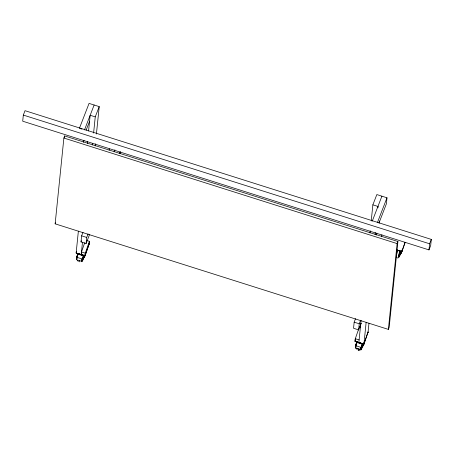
<?xml version="1.0" encoding="UTF-8"?>
<svg xmlns="http://www.w3.org/2000/svg" width="454" height="454" viewBox="0 0 454 454"><rect width="100%" height="100%" fill="white"/><g stroke="black" fill="none" stroke-linecap="round" stroke-linejoin="round"><path stroke-width="0.68" d="M377.841 207.79L377.944 206.434L372.87 204.828L376.837 194.567L386.99 197.785L386.371 203.886L379.016 222.897M78.372 231.137L76.141 253.003L85.023 255.823L89.154 243.997L89.421 241.346L86.884 240.541M23.324 115.083L22.7 121.201L428.973 249.904L430.676 245.512L431.3 239.4L25.027 110.691L23.324 115.083L429.598 243.792L428.973 249.904M55.144 223.833L63.883 138.033L64.684 135.956L397.914 241.522L389.18 327.323L388.374 329.4L55.144 223.833L55.547 222.795M64.542 137.358L64.684 135.956M87.299 143.458L87.508 141.387M88.564 131.03L90.17 115.265L95.249 116.877L93.603 133.028M89.659 234.287L86.084 243.543L81.005 241.937L81.624 235.83L82.991 232.306M85.085 255.557L81.221 254.609L82.486 242.169M92.389 144.962L92.531 143.56M81.221 254.615L81.493 251.964L84.699 242.765M95.209 145.944L95.425 143.833M96.424 134.004L99.216 106.616L89.058 103.398L79.422 128.312M86.084 243.543L86.703 237.442L88.07 233.912M85.023 255.823L85.295 253.167L89.421 241.346M120.293 153.594L120.503 151.557M355.533 318.646L354.165 322.175L353.547 328.276L358.626 329.888L361.191 323.254M358.626 329.888L359.245 323.781L360.612 320.252M358.842 342.56L361.1 320.399M370.01 232.913L370.22 230.808M371.224 220.973L372.87 204.828M358.745 328.849L355.306 338.701L355.039 341.351L363.921 344.172L366.145 322.306M375.078 234.627L375.288 232.556M377.824 207.631L377.944 206.434M368.046 332.351L368.971 323.259M379.169 223.135L379.379 221.047M388.374 329.4L397.114 243.599L397.914 241.522M89.2 244.025L89.115 243.582M363.921 344.172L368.058 332.033L363.904 344.104L355.454 341.487M402.17 249.876L402.023 250.591M402.238 249.899L401.398 252.549M85.352 254.416L85.341 254.087M85.119 254.376L85.125 253.979M85.284 254.393L85.131 255.284M77.651 255.647L78.184 253.843L83.264 255.454L82.73 257.253M356.543 343.996L357.077 342.191L362.156 343.803L361.622 345.602M85.193 254.796L84.739 256.277M364.085 343.145L363.461 345.102M76.283 252.6L76.283 252.94M355.176 340.948L355.244 341.442M85.993 252.759L86.373 251.499M401.892 251.056L401.569 252.072M83.4 142.323L84.007 140.411M376.281 235.024L376.871 233.157M381.337 236.71L381.939 234.797M356.821 341.834L355.647 345.71L356.833 341.771M363.631 344.626L363.802 344.121M77.776 254.467L76.76 257.361L77.861 253.446M76.664 257.248L77.929 253.485L83.105 255.125M355.647 345.71L356.753 341.794M362.644 343.678L361.537 347.577L355.488 345.573M361.441 347.458L362.706 343.684L357.468 342.038M76.141 253.003L76.601 251.686M89.171 243.963L85.012 255.755L76.578 253.258L76.261 252.708L76.567 253.139M363.819 343.116L363.995 342.605M363.83 343.235L364.012 342.725M405.11 242.283L401.886 251.493L396.756 250.097M396.535 250.194L401.875 251.601L405.121 242.402M77.906 253.865L76.76 257.361M82.645 259.228L83.865 255.75L82.486 259.092M355.578 345.687L356.867 342.237M361.469 347.554C363.535 341.028 362.388 345.71 362.939 345.693M84.807 256.3L84.404 257.163M360.709 324.224L361.072 323.248M84.501 129.918L94.137 105.01M86.095 130.287L89.546 121.366M95.249 116.877L99.216 106.616M109.051 150.183L109.545 148.906M114.141 151.761L114.885 149.837M81.005 241.937L81.459 240.756M119.181 153.469L119.691 152.152M372.28 221.087L381.91 196.179M377.359 222.698L386.99 197.785M429.598 243.792L431.3 239.4M84.637 256.771L84.138 257.679M363.523 345.119L362.95 346.096M401.467 252.566L400.888 253.542M364.063 343.763L363.495 344.036M401.302 252.974L400.956 253.565L400.717 252.316M363.359 345.528L362.916 346.033M82.27 259.103A7.037 0.8 -72.4 0 0 81.805 261.016L81.641 261.322L76.561 259.716L76.732 259.41A7.037 0.8 -72.4 0 1 76.936 258.496M361.259 347.1A7.037 0.8 -72.4 0 0 360.697 349.364L360.533 349.671L355.454 348.065L355.618 347.758A7.037 0.8 -72.4 0 1 355.686 347.463M84.325 257.497L84.058 257.747L83.752 255.33L82.549 259.109L76.595 257.219M401.977 251.238L401.432 251.465M363.399 343.474L363.109 343.462M398.01 258.025L396.393 257.617A7.19 0.817 -72.4 0 1 397.71 250.676M80.057 128.51L81.964 129.112M63.883 138.033L397.114 243.599M396.7 249.876L400.581 251.107L400.854 253.48M396.745 249.978L401.875 251.601M81.624 235.83L86.703 237.442M354.165 322.175L359.245 323.781M359.432 326.88L360.703 327.283M81.493 251.964L85.295 253.167M359.114 339.91L355.306 338.701L355.039 341.357L358.422 342.429M78.02 254.149L83.093 255.761M356.906 342.498L361.986 344.109M83.984 257.327L84.126 257.77M356.254 347.957L358.161 348.564M359.432 348.961L360.697 349.364M358.456 350.187L359.619 350.556M88.888 243.418L89.205 243.974M356.901 349.597L357.292 349.818M78.4 261.47L77.776 260.897M368.035 331.982L368.098 332.322M355.215 341.397L355.176 341.289M84.047 257.344L83.82 255.352M362.757 344.098L362.848 344.898M400.672 253.372A6.47 0.738 -72.4 0 1 398.527 257.48A6.47 0.738 -72.4 0 1 399.804 251.323M400.61 252.356A3.144 0.358 -72.4 0 1 399.571 254.353A3.144 0.358 -72.4 0 1 400.19 251.363M401.041 252.032A5.749 0.653 -72.4 0 1 398.799 256.873A5.749 0.653 -72.4 0 1 399.889 251.329M356.662 348.865A6.47 0.738 -72.4 0 1 356.526 348.541M358.819 349.881A7.19 0.817 -72.4 0 1 358.376 348.831M362.672 344.932A3.144 0.358 -72.4 0 1 361.747 346.935A3.144 0.358 -72.4 0 1 361.77 345.704M362.735 345.948A6.47 0.738 -72.4 0 1 360.612 348.922M362.723 345.727A5.749 0.653 -72.4 0 1 361.021 349.398A5.749 0.653 -72.4 0 1 361.066 347.14M360.533 349.671A6.963 0.794 -72.4 0 1 361.191 347.055M355.454 348.065A6.963 0.794 -72.4 0 1 356.112 345.449M361.566 346.027A7.037 0.8 -72.4 0 1 361.673 345.664M355.754 347.157A7.037 0.8 -72.4 0 1 356.18 345.494M77.77 260.517A6.47 0.738 -72.4 0 1 77.634 260.193M79.563 261.839A7.19 0.817 -72.4 0 1 79.49 260.483M84.092 255.653A3.144 0.358 -72.4 0 1 82.787 258.621M83.842 257.594A6.47 0.738 -72.4 0 1 81.72 260.568M84.211 256.255A5.749 0.653 -72.4 0 1 81.885 260.817M81.941 260.023A5.749 0.653 -72.4 0 1 82.174 258.791M81.641 261.322A6.963 0.794 -72.4 0 1 82.299 258.706M76.561 259.716A6.963 0.794 -72.4 0 1 77.22 257.1M82.367 258.752A7.037 0.8 -72.4 0 1 82.463 258.4M77.021 258.167A7.037 0.8 -72.4 0 1 77.288 257.146"/></g></svg>
